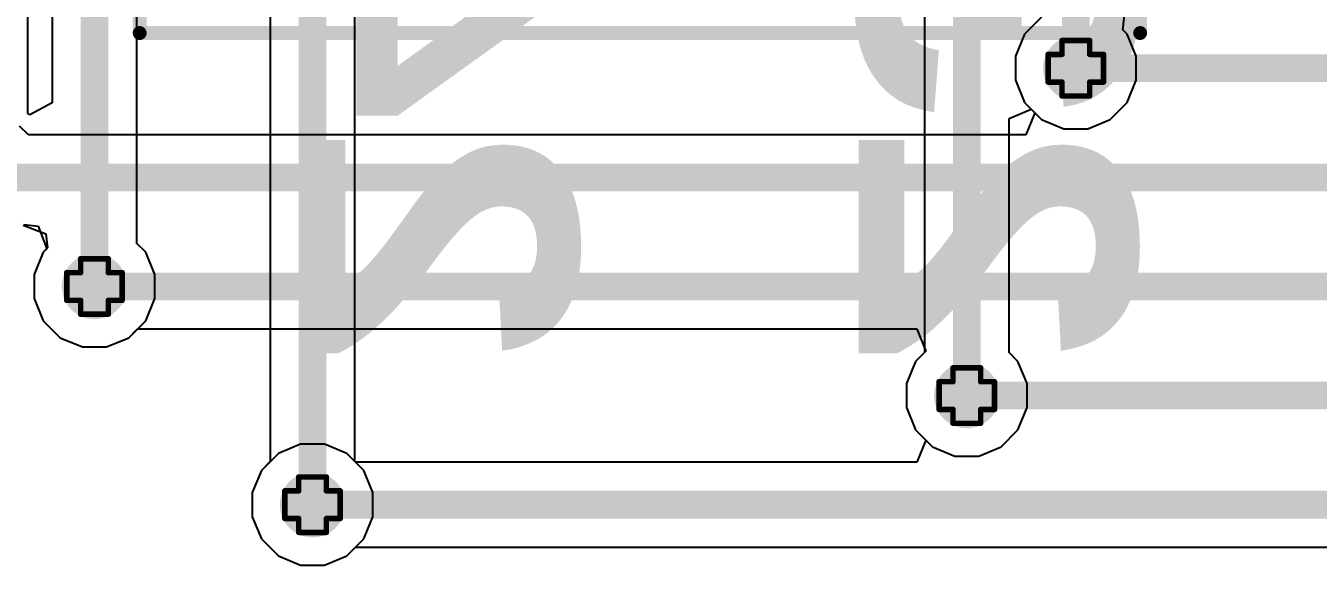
# Model space of a CAD drawing. Header units: inches. Extents: x -0.1 to 10.2, y 0 to 6.5.
# Drawn here: x 0.2508 to 0.7174, y 1.2183 to 1.4129 of the extents above; entities that cross this region are included whole.
import ezdxf

# ---------------------------------------------------------------- set-up
doc = ezdxf.new("R2010")
doc.units = ezdxf.units.IN
doc.header["$MEASUREMENT"] = 0
for name, color, linetype in [('Bottom Layer', 5, 'Continuous'), ('Bottom Overlay', 54, 'Continuous'), ('Drill Drawing', 1, 'Continuous'), ('Top Layer', 1, 'Continuous'), ('Via Holes', 16, 'Continuous')]:
    doc.layers.add(name, color=color, linetype=linetype)
doc.styles.add('Arial Black_Bold', font='', dxfattribs={"height": 0.2})
doc.styles.get('Arial Black_Bold').set_extended_font_data('Arial Black', bold=True)

# ---------------------------------------------------------------- blocks, each defined once
blk = doc.blocks.new('X9555WV_2_12_6TV01_B_57')
at = {"layer": 'Bottom Overlay'}
for points in [[(0.755, 0.17323, 0.005, 0.005, 0), (-0.755, 0.17323, 0.005, 0.005, 0)], [(0.755, -0.188, 0.005, 0.005, 0), (0.755, 0.17323, 0.005, 0.005, 0)], [(0.755, -0.188, 0.005, 0.005, 0), (-0.755, -0.188, 0.005, 0.005, 0)]]:
    blk.add_lwpolyline(points, format="xyseb", dxfattribs=at)
for points in [[(0.75375, 0.17323, 0.0025, 0.0025, 1), (0.75625, 0.17323, 0.0025, 0.0025, 1)], [(0.75375, 0.17323, 0.0025, 0.0025, 1), (0.75625, 0.17323, 0.0025, 0.0025, 1)], [(0.75375, -0.188, 0.0025, 0.0025, 1), (0.75625, -0.188, 0.0025, 0.0025, 1)], [(0.75375, -0.188, 0.0025, 0.0025, 1), (0.75625, -0.188, 0.0025, 0.0025, 1)]]:
    blk.add_lwpolyline(points, format="xyseb", close=True, dxfattribs=at)

msp = doc.modelspace()

# ---------------------------------------------------------------- hatches: boundary and pattern name
at = {"layer": 'Bottom Layer'}
h = msp.add_hatch(color=5, dxfattribs=at)
edge = h.paths.add_edge_path()
edge.add_arc((0.62992, 1.39764), 0.01181, 0, 360)
h = msp.add_hatch(color=5, dxfattribs=at)
edge = h.paths.add_edge_path()
edge.add_arc((0.27559, 1.3189), 0.01181, 0, 360)
h = msp.add_hatch(color=5, dxfattribs=at)
edge = h.paths.add_edge_path()
edge.add_arc((0.59055, 1.27953), 0.01181, 0, 360)
h = msp.add_hatch(color=5, dxfattribs=at)
edge = h.paths.add_edge_path()
edge.add_arc((0.35433, 1.24016), 0.01181, 0, 360)
at = {"layer": 'Top Layer'}
h = msp.add_hatch(color=1, dxfattribs=at)
edge = h.paths.add_edge_path()
edge.add_arc((0.62992, 1.39764), 0.01181, 0, 360)
h = msp.add_hatch(color=1, dxfattribs=at)
edge = h.paths.add_edge_path()
edge.add_arc((0.27559, 1.3189), 0.01181, 0, 360)
h = msp.add_hatch(color=1, dxfattribs=at)
edge = h.paths.add_edge_path()
edge.add_arc((0.59055, 1.27953), 0.01181, 0, 360)
h = msp.add_hatch(color=1, dxfattribs=at)
edge = h.paths.add_edge_path()
edge.add_arc((0.35433, 1.24016), 0.01181, 0, 360)
at = {"layer": 'Via Holes'}
h = msp.add_hatch(color=7, dxfattribs=at)
edge = h.paths.add_edge_path()
edge.add_arc((0.62992, 1.39764), 0.00591, 0, 360)
h = msp.add_hatch(color=7, dxfattribs=at)
edge = h.paths.add_edge_path()
edge.add_arc((0.27559, 1.3189), 0.00591, 0, 360)
h = msp.add_hatch(color=7, dxfattribs=at)
edge = h.paths.add_edge_path()
edge.add_arc((0.59055, 1.27953), 0.00591, 0, 360)
h = msp.add_hatch(color=7, dxfattribs=at)
edge = h.paths.add_edge_path()
edge.add_arc((0.35433, 1.24016), 0.00591, 0, 360)

# ---------------------------------------------------------------- linework, layer by layer
at = {"layer": 'Bottom Layer'}
for p, q in [((0.25151, 1.38137), (0.25151, 2.19308)), ((0.2603, 1.99396), (0.2603, 1.38513)), ((0.29088, 1.33445), (0.29088, 1.99396)), ((0.33904, 1.69312), (0.33904, 1.25571)), ((0.36962, 1.25571), (0.36962, 1.69316)), ((0.57526, 1.58702), (0.57526, 1.29508)), ((0.64687, 1.41153), (0.64752, 1.41667)), ((0.64841, 1.40999), (0.64687, 1.41153)), ((0.65173, 1.40198), (0.64841, 1.40999)), ((0.65173, 1.3933), (0.65173, 1.40198)), ((0.64841, 1.38528), (0.65173, 1.3933)), ((0.2523, 1.38085), (0.25151, 1.38137)), ((0.2603, 1.38513), (0.2523, 1.38085)), ((0.60584, 1.37955), (0.61384, 1.38287)), ((0.61384, 1.38287), (0.61757, 1.37915)), ((0.64228, 1.37915), (0.64841, 1.38528)), ((0.60584, 1.29508), (0.60584, 1.37955)), ((0.61757, 1.37915), (0.62558, 1.37583)), ((0.63426, 1.37583), (0.64228, 1.37915)), ((0.62558, 1.37583), (0.63426, 1.37583)), ((0.24982, 1.34102), (0.25799, 1.33793)), ((0.25799, 1.33793), (0.25864, 1.33279)), ((0.2571, 1.33125), (0.25378, 1.32324)), ((0.25864, 1.33279), (0.2571, 1.33125)), ((0.29408, 1.33125), (0.29088, 1.33445)), ((0.2974, 1.32324), (0.29408, 1.33125)), ((0.25378, 1.32324), (0.25378, 1.31456)), ((0.2974, 1.31456), (0.2974, 1.32324)), ((0.25378, 1.31456), (0.2571, 1.30654)), ((0.29408, 1.30654), (0.2974, 1.31456)), ((0.2571, 1.30654), (0.26324, 1.30041)), ((0.28795, 1.30041), (0.29408, 1.30654)), ((0.26324, 1.30041), (0.27125, 1.29709)), ((0.27993, 1.29709), (0.28795, 1.30041)), ((0.27125, 1.29709), (0.27993, 1.29709)), ((0.57526, 1.29508), (0.57206, 1.29188)), ((0.60904, 1.29188), (0.60584, 1.29508)), ((0.57206, 1.29188), (0.56874, 1.28387)), ((0.61236, 1.28387), (0.60904, 1.29188)), ((0.56874, 1.28387), (0.56874, 1.27519)), ((0.61236, 1.27519), (0.61236, 1.28387)), ((0.56874, 1.27519), (0.57206, 1.26717)), ((0.60904, 1.26717), (0.61236, 1.27519)), ((0.57206, 1.26717), (0.5782, 1.26104)), ((0.60291, 1.26104), (0.60904, 1.26717)), ((0.5782, 1.26104), (0.58621, 1.25772)), ((0.59489, 1.25772), (0.60291, 1.26104)), ((0.33904, 1.25571), (0.33584, 1.25251)), ((0.37282, 1.25251), (0.36962, 1.25571)), ((0.58621, 1.25772), (0.59489, 1.25772)), ((0.33584, 1.25251), (0.33252, 1.2445)), ((0.37614, 1.2445), (0.37282, 1.25251)), ((0.33252, 1.2445), (0.33252, 1.23582)), ((0.37614, 1.23582), (0.37614, 1.2445)), ((0.33252, 1.23582), (0.33584, 1.2278)), ((0.37282, 1.2278), (0.37614, 1.23582)), ((0.33584, 1.2278), (0.34198, 1.22167)), ((0.36669, 1.22167), (0.37282, 1.2278)), ((0.34198, 1.22167), (0.34999, 1.21835)), ((0.34999, 1.21835), (0.35867, 1.21835)), ((0.35867, 1.21835), (0.36669, 1.22167))]:
    msp.add_line(p, q, dxfattribs=at)
for points in [[(0.62992, 1.39764, 0.01, 0.01, 0), (0.62992, 2.38346, 0.01, 0.01, 0)], [(0.27559, 1.3189, 0.01, 0.01, 0), (0.27559, 1.99396, 0.01, 0.01, 0)], [(0.59055, 1.27953, 0.01, 0.01, 0), (0.59055, 1.79685, 0.01, 0.01, 0)], [(0.35433, 1.24016, 0.01, 0.01, 0), (0.35433, 1.69316, 0.01, 0.01, 0)]]:
    msp.add_lwpolyline(points, format="xyseb", dxfattribs=at)
for points in [[(0.62742, 1.39764, 0.005, 0.005, 1), (0.63242, 1.39764, 0.005, 0.005, 1)], [(0.27309, 1.3189, 0.005, 0.005, 1), (0.27809, 1.3189, 0.005, 0.005, 1)], [(0.58805, 1.27953, 0.005, 0.005, 1), (0.59305, 1.27953, 0.005, 0.005, 1)], [(0.35183, 1.24016, 0.005, 0.005, 1), (0.35683, 1.24016, 0.005, 0.005, 1)]]:
    msp.add_lwpolyline(points, format="xyseb", close=True, dxfattribs=at)
at = {"layer": 'Drill Drawing'}
for points in [[(0.62492, 1.40264, 0.002, 0.002, 0), (0.62492, 1.40764, 0.002, 0.002, 0)], [(0.62492, 1.40764, 0.002, 0.002, 0), (0.63492, 1.40764, 0.002, 0.002, 0)], [(0.63492, 1.40264, 0.002, 0.002, 0), (0.63492, 1.40764, 0.002, 0.002, 0)], [(0.61992, 1.39264, 0.002, 0.002, 0), (0.61992, 1.40264, 0.002, 0.002, 0)], [(0.61992, 1.40264, 0.002, 0.002, 0), (0.62492, 1.40264, 0.002, 0.002, 0)], [(0.63492, 1.40264, 0.002, 0.002, 0), (0.63992, 1.40264, 0.002, 0.002, 0)], [(0.63992, 1.39264, 0.002, 0.002, 0), (0.63992, 1.40264, 0.002, 0.002, 0)], [(0.61992, 1.39264, 0.002, 0.002, 0), (0.62492, 1.39264, 0.002, 0.002, 0)], [(0.62492, 1.38764, 0.002, 0.002, 0), (0.62492, 1.39264, 0.002, 0.002, 0)], [(0.63492, 1.39264, 0.002, 0.002, 0), (0.63992, 1.39264, 0.002, 0.002, 0)], [(0.63492, 1.38764, 0.002, 0.002, 0), (0.63492, 1.39264, 0.002, 0.002, 0)], [(0.62492, 1.38764, 0.002, 0.002, 0), (0.63492, 1.38764, 0.002, 0.002, 0)], [(0.27059, 1.3239, 0.002, 0.002, 0), (0.27059, 1.3289, 0.002, 0.002, 0)], [(0.27059, 1.3289, 0.002, 0.002, 0), (0.28059, 1.3289, 0.002, 0.002, 0)], [(0.28059, 1.3239, 0.002, 0.002, 0), (0.28059, 1.3289, 0.002, 0.002, 0)], [(0.26559, 1.3139, 0.002, 0.002, 0), (0.26559, 1.3239, 0.002, 0.002, 0)], [(0.26559, 1.3239, 0.002, 0.002, 0), (0.27059, 1.3239, 0.002, 0.002, 0)], [(0.28059, 1.3239, 0.002, 0.002, 0), (0.28559, 1.3239, 0.002, 0.002, 0)], [(0.28559, 1.3139, 0.002, 0.002, 0), (0.28559, 1.3239, 0.002, 0.002, 0)], [(0.26559, 1.3139, 0.002, 0.002, 0), (0.27059, 1.3139, 0.002, 0.002, 0)], [(0.27059, 1.3089, 0.002, 0.002, 0), (0.27059, 1.3139, 0.002, 0.002, 0)], [(0.28059, 1.3139, 0.002, 0.002, 0), (0.28559, 1.3139, 0.002, 0.002, 0)], [(0.28059, 1.3089, 0.002, 0.002, 0), (0.28059, 1.3139, 0.002, 0.002, 0)], [(0.27059, 1.3089, 0.002, 0.002, 0), (0.28059, 1.3089, 0.002, 0.002, 0)], [(0.58555, 1.28453, 0.002, 0.002, 0), (0.58555, 1.28953, 0.002, 0.002, 0)], [(0.58555, 1.28953, 0.002, 0.002, 0), (0.59555, 1.28953, 0.002, 0.002, 0)], [(0.59555, 1.28453, 0.002, 0.002, 0), (0.59555, 1.28953, 0.002, 0.002, 0)], [(0.58055, 1.27453, 0.002, 0.002, 0), (0.58055, 1.28453, 0.002, 0.002, 0)], [(0.58055, 1.28453, 0.002, 0.002, 0), (0.58555, 1.28453, 0.002, 0.002, 0)], [(0.59555, 1.28453, 0.002, 0.002, 0), (0.60055, 1.28453, 0.002, 0.002, 0)], [(0.60055, 1.27453, 0.002, 0.002, 0), (0.60055, 1.28453, 0.002, 0.002, 0)], [(0.58055, 1.27453, 0.002, 0.002, 0), (0.58555, 1.27453, 0.002, 0.002, 0)], [(0.58555, 1.26953, 0.002, 0.002, 0), (0.58555, 1.27453, 0.002, 0.002, 0)], [(0.59555, 1.27453, 0.002, 0.002, 0), (0.60055, 1.27453, 0.002, 0.002, 0)], [(0.59555, 1.26953, 0.002, 0.002, 0), (0.59555, 1.27453, 0.002, 0.002, 0)], [(0.58555, 1.26953, 0.002, 0.002, 0), (0.59555, 1.26953, 0.002, 0.002, 0)], [(0.34933, 1.24516, 0.002, 0.002, 0), (0.34933, 1.25016, 0.002, 0.002, 0)], [(0.34933, 1.25016, 0.002, 0.002, 0), (0.35933, 1.25016, 0.002, 0.002, 0)], [(0.35933, 1.24516, 0.002, 0.002, 0), (0.35933, 1.25016, 0.002, 0.002, 0)], [(0.34433, 1.23516, 0.002, 0.002, 0), (0.34433, 1.24516, 0.002, 0.002, 0)], [(0.34433, 1.24516, 0.002, 0.002, 0), (0.34933, 1.24516, 0.002, 0.002, 0)], [(0.35933, 1.24516, 0.002, 0.002, 0), (0.36433, 1.24516, 0.002, 0.002, 0)], [(0.36433, 1.23516, 0.002, 0.002, 0), (0.36433, 1.24516, 0.002, 0.002, 0)], [(0.34433, 1.23516, 0.002, 0.002, 0), (0.34933, 1.23516, 0.002, 0.002, 0)], [(0.34933, 1.23016, 0.002, 0.002, 0), (0.34933, 1.23516, 0.002, 0.002, 0)], [(0.35933, 1.23516, 0.002, 0.002, 0), (0.36433, 1.23516, 0.002, 0.002, 0)], [(0.35933, 1.23016, 0.002, 0.002, 0), (0.35933, 1.23516, 0.002, 0.002, 0)], [(0.34933, 1.23016, 0.002, 0.002, 0), (0.35933, 1.23016, 0.002, 0.002, 0)]]:
    msp.add_lwpolyline(points, format="xyseb", dxfattribs=at)
for points in [[(0.62442, 1.40764, 0.001, 0.001, 1), (0.62542, 1.40764, 0.001, 0.001, 1)], [(0.62442, 1.40764, 0.001, 0.001, 1), (0.62542, 1.40764, 0.001, 0.001, 1)], [(0.63442, 1.40764, 0.001, 0.001, 1), (0.63542, 1.40764, 0.001, 0.001, 1)], [(0.63442, 1.40764, 0.001, 0.001, 1), (0.63542, 1.40764, 0.001, 0.001, 1)], [(0.61942, 1.40264, 0.001, 0.001, 1), (0.62042, 1.40264, 0.001, 0.001, 1)], [(0.61942, 1.40264, 0.001, 0.001, 1), (0.62042, 1.40264, 0.001, 0.001, 1)], [(0.62442, 1.40264, 0.001, 0.001, 1), (0.62542, 1.40264, 0.001, 0.001, 1)], [(0.62442, 1.40264, 0.001, 0.001, 1), (0.62542, 1.40264, 0.001, 0.001, 1)], [(0.63442, 1.40264, 0.001, 0.001, 1), (0.63542, 1.40264, 0.001, 0.001, 1)], [(0.63442, 1.40264, 0.001, 0.001, 1), (0.63542, 1.40264, 0.001, 0.001, 1)], [(0.63942, 1.40264, 0.001, 0.001, 1), (0.64042, 1.40264, 0.001, 0.001, 1)], [(0.63942, 1.40264, 0.001, 0.001, 1), (0.64042, 1.40264, 0.001, 0.001, 1)], [(0.61942, 1.39264, 0.001, 0.001, 1), (0.62042, 1.39264, 0.001, 0.001, 1)], [(0.61942, 1.39264, 0.001, 0.001, 1), (0.62042, 1.39264, 0.001, 0.001, 1)], [(0.62442, 1.39264, 0.001, 0.001, 1), (0.62542, 1.39264, 0.001, 0.001, 1)], [(0.62442, 1.39264, 0.001, 0.001, 1), (0.62542, 1.39264, 0.001, 0.001, 1)], [(0.63442, 1.39264, 0.001, 0.001, 1), (0.63542, 1.39264, 0.001, 0.001, 1)], [(0.63442, 1.39264, 0.001, 0.001, 1), (0.63542, 1.39264, 0.001, 0.001, 1)], [(0.63942, 1.39264, 0.001, 0.001, 1), (0.64042, 1.39264, 0.001, 0.001, 1)], [(0.63942, 1.39264, 0.001, 0.001, 1), (0.64042, 1.39264, 0.001, 0.001, 1)], [(0.62442, 1.38764, 0.001, 0.001, 1), (0.62542, 1.38764, 0.001, 0.001, 1)], [(0.62442, 1.38764, 0.001, 0.001, 1), (0.62542, 1.38764, 0.001, 0.001, 1)], [(0.63442, 1.38764, 0.001, 0.001, 1), (0.63542, 1.38764, 0.001, 0.001, 1)], [(0.63442, 1.38764, 0.001, 0.001, 1), (0.63542, 1.38764, 0.001, 0.001, 1)], [(0.27009, 1.3289, 0.001, 0.001, 1), (0.27109, 1.3289, 0.001, 0.001, 1)], [(0.27009, 1.3289, 0.001, 0.001, 1), (0.27109, 1.3289, 0.001, 0.001, 1)], [(0.28009, 1.3289, 0.001, 0.001, 1), (0.28109, 1.3289, 0.001, 0.001, 1)], [(0.28009, 1.3289, 0.001, 0.001, 1), (0.28109, 1.3289, 0.001, 0.001, 1)], [(0.26509, 1.3239, 0.001, 0.001, 1), (0.26609, 1.3239, 0.001, 0.001, 1)], [(0.26509, 1.3239, 0.001, 0.001, 1), (0.26609, 1.3239, 0.001, 0.001, 1)], [(0.27009, 1.3239, 0.001, 0.001, 1), (0.27109, 1.3239, 0.001, 0.001, 1)], [(0.27009, 1.3239, 0.001, 0.001, 1), (0.27109, 1.3239, 0.001, 0.001, 1)], [(0.28009, 1.3239, 0.001, 0.001, 1), (0.28109, 1.3239, 0.001, 0.001, 1)], [(0.28009, 1.3239, 0.001, 0.001, 1), (0.28109, 1.3239, 0.001, 0.001, 1)], [(0.28509, 1.3239, 0.001, 0.001, 1), (0.28609, 1.3239, 0.001, 0.001, 1)], [(0.28509, 1.3239, 0.001, 0.001, 1), (0.28609, 1.3239, 0.001, 0.001, 1)], [(0.26509, 1.3139, 0.001, 0.001, 1), (0.26609, 1.3139, 0.001, 0.001, 1)], [(0.26509, 1.3139, 0.001, 0.001, 1), (0.26609, 1.3139, 0.001, 0.001, 1)], [(0.27009, 1.3139, 0.001, 0.001, 1), (0.27109, 1.3139, 0.001, 0.001, 1)], [(0.27009, 1.3139, 0.001, 0.001, 1), (0.27109, 1.3139, 0.001, 0.001, 1)], [(0.28009, 1.3139, 0.001, 0.001, 1), (0.28109, 1.3139, 0.001, 0.001, 1)], [(0.28009, 1.3139, 0.001, 0.001, 1), (0.28109, 1.3139, 0.001, 0.001, 1)], [(0.28509, 1.3139, 0.001, 0.001, 1), (0.28609, 1.3139, 0.001, 0.001, 1)], [(0.28509, 1.3139, 0.001, 0.001, 1), (0.28609, 1.3139, 0.001, 0.001, 1)], [(0.27009, 1.3089, 0.001, 0.001, 1), (0.27109, 1.3089, 0.001, 0.001, 1)], [(0.27009, 1.3089, 0.001, 0.001, 1), (0.27109, 1.3089, 0.001, 0.001, 1)], [(0.28009, 1.3089, 0.001, 0.001, 1), (0.28109, 1.3089, 0.001, 0.001, 1)], [(0.28009, 1.3089, 0.001, 0.001, 1), (0.28109, 1.3089, 0.001, 0.001, 1)], [(0.58505, 1.28953, 0.001, 0.001, 1), (0.58605, 1.28953, 0.001, 0.001, 1)], [(0.58505, 1.28953, 0.001, 0.001, 1), (0.58605, 1.28953, 0.001, 0.001, 1)], [(0.59505, 1.28953, 0.001, 0.001, 1), (0.59605, 1.28953, 0.001, 0.001, 1)], [(0.59505, 1.28953, 0.001, 0.001, 1), (0.59605, 1.28953, 0.001, 0.001, 1)], [(0.58005, 1.28453, 0.001, 0.001, 1), (0.58105, 1.28453, 0.001, 0.001, 1)], [(0.58005, 1.28453, 0.001, 0.001, 1), (0.58105, 1.28453, 0.001, 0.001, 1)], [(0.58505, 1.28453, 0.001, 0.001, 1), (0.58605, 1.28453, 0.001, 0.001, 1)], [(0.58505, 1.28453, 0.001, 0.001, 1), (0.58605, 1.28453, 0.001, 0.001, 1)], [(0.59505, 1.28453, 0.001, 0.001, 1), (0.59605, 1.28453, 0.001, 0.001, 1)], [(0.59505, 1.28453, 0.001, 0.001, 1), (0.59605, 1.28453, 0.001, 0.001, 1)], [(0.60005, 1.28453, 0.001, 0.001, 1), (0.60105, 1.28453, 0.001, 0.001, 1)], [(0.60005, 1.28453, 0.001, 0.001, 1), (0.60105, 1.28453, 0.001, 0.001, 1)], [(0.58005, 1.27453, 0.001, 0.001, 1), (0.58105, 1.27453, 0.001, 0.001, 1)], [(0.58005, 1.27453, 0.001, 0.001, 1), (0.58105, 1.27453, 0.001, 0.001, 1)], [(0.58505, 1.27453, 0.001, 0.001, 1), (0.58605, 1.27453, 0.001, 0.001, 1)], [(0.58505, 1.27453, 0.001, 0.001, 1), (0.58605, 1.27453, 0.001, 0.001, 1)], [(0.59505, 1.27453, 0.001, 0.001, 1), (0.59605, 1.27453, 0.001, 0.001, 1)], [(0.59505, 1.27453, 0.001, 0.001, 1), (0.59605, 1.27453, 0.001, 0.001, 1)], [(0.60005, 1.27453, 0.001, 0.001, 1), (0.60105, 1.27453, 0.001, 0.001, 1)], [(0.60005, 1.27453, 0.001, 0.001, 1), (0.60105, 1.27453, 0.001, 0.001, 1)], [(0.58505, 1.26953, 0.001, 0.001, 1), (0.58605, 1.26953, 0.001, 0.001, 1)], [(0.58505, 1.26953, 0.001, 0.001, 1), (0.58605, 1.26953, 0.001, 0.001, 1)], [(0.59505, 1.26953, 0.001, 0.001, 1), (0.59605, 1.26953, 0.001, 0.001, 1)], [(0.59505, 1.26953, 0.001, 0.001, 1), (0.59605, 1.26953, 0.001, 0.001, 1)], [(0.34883, 1.25016, 0.001, 0.001, 1), (0.34983, 1.25016, 0.001, 0.001, 1)], [(0.34883, 1.25016, 0.001, 0.001, 1), (0.34983, 1.25016, 0.001, 0.001, 1)], [(0.35883, 1.25016, 0.001, 0.001, 1), (0.35983, 1.25016, 0.001, 0.001, 1)], [(0.35883, 1.25016, 0.001, 0.001, 1), (0.35983, 1.25016, 0.001, 0.001, 1)], [(0.34383, 1.24516, 0.001, 0.001, 1), (0.34483, 1.24516, 0.001, 0.001, 1)], [(0.34383, 1.24516, 0.001, 0.001, 1), (0.34483, 1.24516, 0.001, 0.001, 1)], [(0.34883, 1.24516, 0.001, 0.001, 1), (0.34983, 1.24516, 0.001, 0.001, 1)], [(0.34883, 1.24516, 0.001, 0.001, 1), (0.34983, 1.24516, 0.001, 0.001, 1)], [(0.35883, 1.24516, 0.001, 0.001, 1), (0.35983, 1.24516, 0.001, 0.001, 1)], [(0.35883, 1.24516, 0.001, 0.001, 1), (0.35983, 1.24516, 0.001, 0.001, 1)], [(0.36383, 1.24516, 0.001, 0.001, 1), (0.36483, 1.24516, 0.001, 0.001, 1)], [(0.36383, 1.24516, 0.001, 0.001, 1), (0.36483, 1.24516, 0.001, 0.001, 1)], [(0.34383, 1.23516, 0.001, 0.001, 1), (0.34483, 1.23516, 0.001, 0.001, 1)], [(0.34383, 1.23516, 0.001, 0.001, 1), (0.34483, 1.23516, 0.001, 0.001, 1)], [(0.34883, 1.23516, 0.001, 0.001, 1), (0.34983, 1.23516, 0.001, 0.001, 1)], [(0.34883, 1.23516, 0.001, 0.001, 1), (0.34983, 1.23516, 0.001, 0.001, 1)], [(0.35883, 1.23516, 0.001, 0.001, 1), (0.35983, 1.23516, 0.001, 0.001, 1)], [(0.35883, 1.23516, 0.001, 0.001, 1), (0.35983, 1.23516, 0.001, 0.001, 1)], [(0.36383, 1.23516, 0.001, 0.001, 1), (0.36483, 1.23516, 0.001, 0.001, 1)], [(0.36383, 1.23516, 0.001, 0.001, 1), (0.36483, 1.23516, 0.001, 0.001, 1)], [(0.34883, 1.23016, 0.001, 0.001, 1), (0.34983, 1.23016, 0.001, 0.001, 1)], [(0.34883, 1.23016, 0.001, 0.001, 1), (0.34983, 1.23016, 0.001, 0.001, 1)], [(0.35883, 1.23016, 0.001, 0.001, 1), (0.35983, 1.23016, 0.001, 0.001, 1)], [(0.35883, 1.23016, 0.001, 0.001, 1), (0.35983, 1.23016, 0.001, 0.001, 1)]]:
    msp.add_lwpolyline(points, format="xyseb", close=True, dxfattribs=at)
at = {"layer": 'Top Layer'}
for p, q in [((0.61757, 1.41613), (0.61143, 1.40999)), ((0.61143, 1.40999), (0.60811, 1.40198)), ((0.60811, 1.40198), (0.60811, 1.3933)), ((0.60811, 1.3933), (0.61143, 1.38528)), ((0.61143, 1.38528), (0.61515, 1.38156)), ((0.61515, 1.38156), (0.61184, 1.37356)), ((0.25177, 1.37356), (0.24857, 1.37676)), ((0.61184, 1.37356), (0.25177, 1.37356)), ((0.25012, 1.34132), (0.25526, 1.34067)), ((0.25526, 1.34067), (0.25834, 1.3325)), ((0.2571, 1.33125), (0.25378, 1.32324)), ((0.25834, 1.3325), (0.2571, 1.33125)), ((0.25378, 1.32324), (0.25378, 1.31456)), ((0.25378, 1.31456), (0.2571, 1.30654)), ((0.2571, 1.30654), (0.26324, 1.30041)), ((0.28795, 1.30041), (0.29114, 1.3036)), ((0.29114, 1.3036), (0.57247, 1.3036)), ((0.57247, 1.3036), (0.57578, 1.2956)), ((0.26324, 1.30041), (0.27125, 1.29709)), ((0.27993, 1.29709), (0.28795, 1.30041)), ((0.27125, 1.29709), (0.27993, 1.29709)), ((0.57578, 1.2956), (0.57206, 1.29188)), ((0.57206, 1.29188), (0.56874, 1.28387)), ((0.56874, 1.28387), (0.56874, 1.27519)), ((0.56874, 1.27519), (0.57206, 1.26717)), ((0.57206, 1.26717), (0.57578, 1.26345)), ((0.34999, 1.26197), (0.34198, 1.25865)), ((0.35867, 1.26197), (0.34999, 1.26197)), ((0.36669, 1.25865), (0.35867, 1.26197)), ((0.57578, 1.26345), (0.57247, 1.25545)), ((0.34198, 1.25865), (0.33584, 1.25251)), ((0.36988, 1.25545), (0.36669, 1.25865)), ((0.57247, 1.25545), (0.36988, 1.25545)), ((0.33584, 1.25251), (0.33252, 1.2445)), ((0.33252, 1.2445), (0.33252, 1.23582)), ((0.33252, 1.23582), (0.33584, 1.2278)), ((0.33584, 1.2278), (0.34198, 1.22167)), ((0.36669, 1.22167), (0.36988, 1.22486)), ((0.36988, 1.22486), (1.59862, 1.22486)), ((0.34198, 1.22167), (0.34999, 1.21835)), ((0.34999, 1.21835), (0.35867, 1.21835)), ((0.35867, 1.21835), (0.36669, 1.22167))]:
    msp.add_line(p, q, dxfattribs=at)
for points in [[(0.62992, 1.39764, 0.01, 0.01, 0), (1.53543, 1.39764, 0.01, 0.01, 0)], [(0.23622, 1.35827, 0.01, 0.01, 0), (1.27953, 1.35827, 0.01, 0.01, 0)], [(0.27559, 1.3189, 0.01, 0.01, 0), (1.5748, 1.3189, 0.01, 0.01, 0)], [(0.59055, 1.27953, 0.01, 0.01, 0), (1.23543, 1.27953, 0.01, 0.01, 0)], [(0.35433, 1.24016, 0.01, 0.01, 0), (1.61417, 1.24016, 0.01, 0.01, 0)]]:
    msp.add_lwpolyline(points, format="xyseb", dxfattribs=at)
for points in [[(0.62742, 1.39764, 0.005, 0.005, 1), (0.63242, 1.39764, 0.005, 0.005, 1)], [(0.27309, 1.3189, 0.005, 0.005, 1), (0.27809, 1.3189, 0.005, 0.005, 1)], [(0.58805, 1.27953, 0.005, 0.005, 1), (0.59305, 1.27953, 0.005, 0.005, 1)], [(0.35183, 1.24016, 0.005, 0.005, 1), (0.35683, 1.24016, 0.005, 0.005, 1)]]:
    msp.add_lwpolyline(points, format="xyseb", close=True, dxfattribs=at)

# ---------------------------------------------------------------- block references
at = {"rotation": 270}
msp.add_blockref('X9555WV_2_12_6TV01_B_57', (0.47992, 2.16535), dxfattribs=at)

# ---------------------------------------------------------------- texts
at = {"layer": 'Bottom Overlay', "style": 'Arial Black_Bold', "text_generation_flag": 2}
for s, p in [('24', (0.34981, 1.28924)), ('23', (0.55155, 1.28924))]:
    msp.add_text(s, height=0.1, rotation=270, dxfattribs=at).set_placement(p)

doc.saveas('drawing.dxf')
